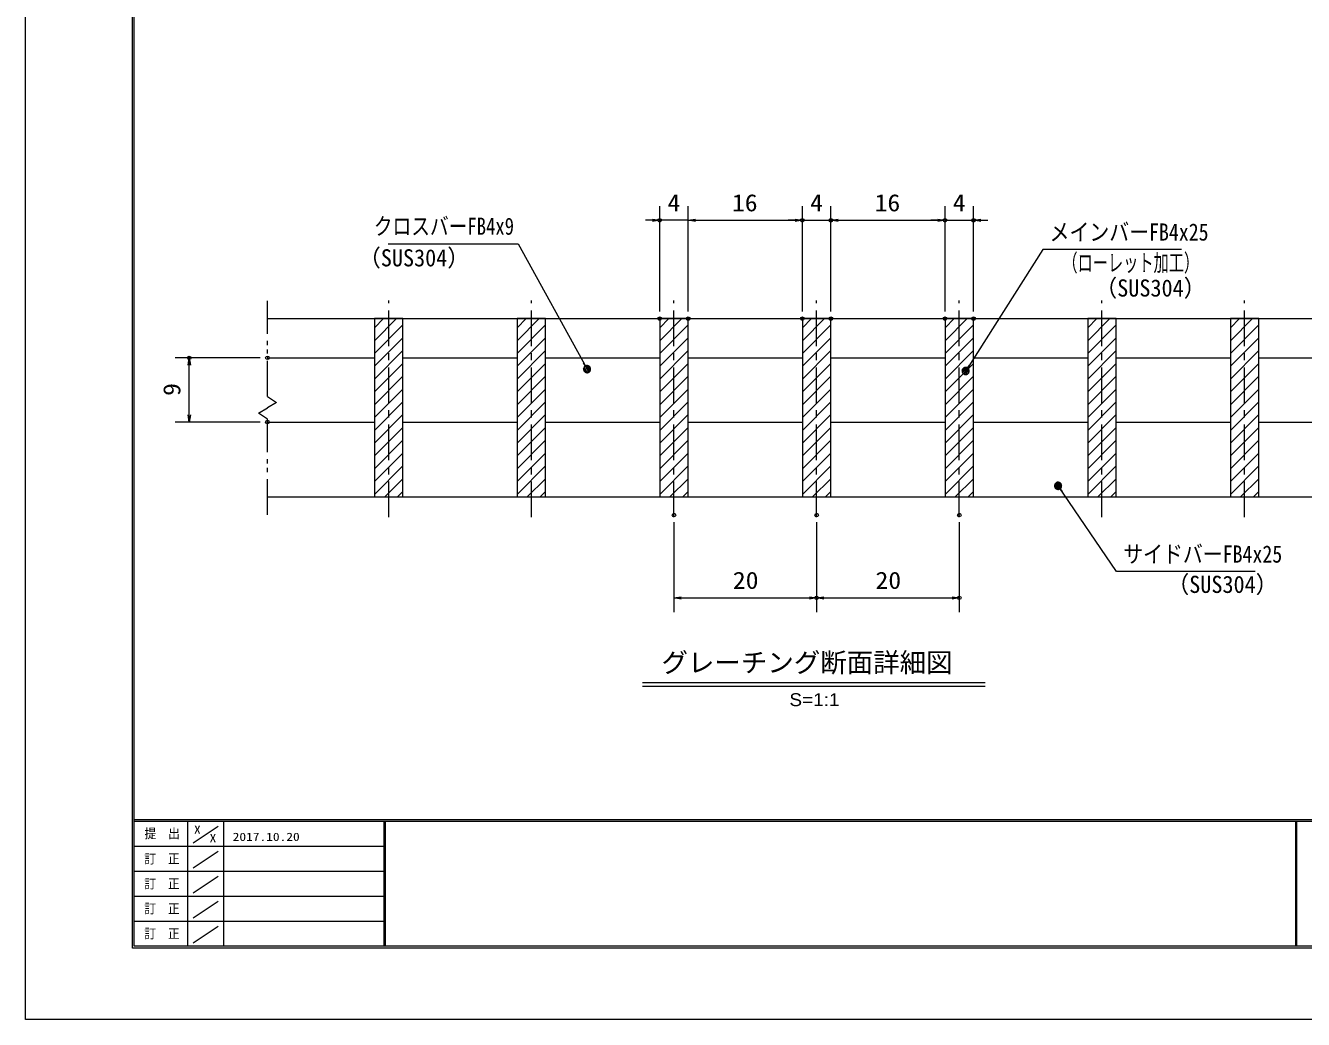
# Model space of a CAD drawing. Units: millimetres, scale not verified, with parts at other scales. Extents: x -1050 to 1050, y -742 to 742.
# Drawn here: x -1050 to -154, y -742 to -46 of the extents above; entities that cross this region are included whole.
import ezdxf
from ezdxf.enums import TextEntityAlignment as Align

# ---------------------------------------------------------------- set-up
doc = ezdxf.new("R2010")
doc.units = ezdxf.units.MM
doc.header["$LTSCALE"] = 5
doc.header["$PDMODE"] = 32
doc.header["$PDSIZE"] = 2.5
doc.linetypes.add('CHAIN1', pattern=[8, 5, -1, 1, -1])
doc.linetypes.add('DOUBLE_CHAIN1', pattern=[8.8, 5, -1, 0.6, -0.6, 0.6, -1])
for name, color, linetype, lineweight in [('0-0_7-図\u3000枠', 4, 'Continuous', 9), ('0-1_寸法注釈', 2, 'Continuous', 9), ('0-2_蓋', 5, 'Continuous', 9), ('0-3_0', 2, 'Continuous', 9), ('0-4_DEFPOINTS', 134, 'Continuous', 9), ('0-5_ハッチング', 4, 'Continuous', 9), ('0-6_想像線', 134, 'DOUBLE_CHAIN1', 9), ('0-7_中心線', 6, 'CHAIN1', 9)]:
    doc.layers.add(name, color=color, linetype=linetype, lineweight=lineweight)
doc.styles.add('HG丸ｺﾞｼｯｸM-PRO', font='')
doc.styles.add('ＭＳ ゴシック', font='')
doc.styles.get('HG丸ｺﾞｼｯｸM-PRO').set_extended_font_data('HG丸ｺﾞｼｯｸM-PRO')
doc.styles.get('ＭＳ ゴシック').set_extended_font_data('MS Gothic')

# ---------------------------------------------------------------- blocks, each defined once
blk = doc.blocks.new('_OPEN')
at = {"layer": '0-3_0'}
blk.add_line((0, 0), (-5, 0), dxfattribs=at)
blk.add_lwpolyline([(-5, 0.833), (0, 0), (-5, -0.833)], dxfattribs=at)
blk = doc.blocks.new('_Dot')
at = {"layer": '0-3_0'}
for p, q in [((-2.5, 0), (-5, 0)), ((2.445, 0.5), (-2.445, 0.5)), ((1.997, 1.5), (-1.997, 1.5)), ((2.289, -0.995), (-2.289, -0.995)), ((1.499, -1.995), (-1.499, -1.995))]:
    blk.add_line(p, q, dxfattribs=at)
for points in [[(2.5, 0), (2.48, 0.313), (2.421, 0.622), (2.324, 0.92), (2.191, 1.204), (2.023, 1.469), (1.822, 1.711), (1.594, 1.926), (1.34, 2.111), (1.064, 2.262), (0.773, 2.378), (0.468, 2.456), (0.157, 2.495), (-0.157, 2.495), (-0.468, 2.456), (-0.773, 2.378), (-1.064, 2.262), (-1.34, 2.111), (-1.594, 1.926), (-1.822, 1.711), (-2.023, 1.469), (-2.191, 1.204), (-2.324, 0.92), (-2.421, 0.622), (-2.48, 0.313), (-2.5, 0), (0, 0)], [(-2.5, 0), (-2.48, -0.313), (-2.421, -0.622), (-2.324, -0.92), (-2.191, -1.204), (-2.023, -1.469), (-1.822, -1.711), (-1.594, -1.926), (-1.34, -2.111), (-1.064, -2.262), (-0.773, -2.378), (-0.468, -2.456), (-0.157, -2.495), (0.157, -2.495), (0.468, -2.456), (0.773, -2.378), (1.064, -2.262), (1.34, -2.111), (1.594, -1.926), (1.822, -1.711), (2.023, -1.469), (2.191, -1.204), (2.324, -0.92), (2.421, -0.622), (2.48, -0.313), (2.5, 0), (0, 0)]]:
    blk.add_lwpolyline(points, close=True, dxfattribs=at)

msp = doc.modelspace()

# ---------------------------------------------------------------- linework, layer by layer
at = {"layer": '0-0_7-図\u3000枠'}
for p, q in [((-975, -692.5), (-975, 692.5)), ((-973.75, -691.25), (-973.75, 691.25)), ((998.75, -602.5), (-973.75, -602.5)), ((998.75, -603.75), (-973.75, -603.75)), ((-936.25, -691.192), (-936.25, -603.75)), ((-932.5, -618.606), (-915, -606.924)), ((-911.25, -603.75), (-911.25, -691.192)), ((-798.75, -603.75), (-798.75, -691.192)), ((-798, -603.75), (-798, -691.192)), ((-159.5, -691.25), (-159.5, -603.75)), ((-158.75, -691.25), (-158.75, -603.75)), ((-798.75, -621.25), (-973.75, -621.25)), ((-932.5, -636.247), (-915, -624.565)), ((-798.75, -638.75), (-973.75, -638.75)), ((-932.5, -653.747), (-915, -642.065)), ((-798.75, -656.25), (-973.75, -656.25)), ((-932.5, -671.247), (-915, -659.565)), ((-798.75, -673.75), (-973.75, -673.75)), ((-932.5, -688.747), (-915, -677.065)), ((1000, -692.5), (-975, -692.5)), ((998.75, -691.25), (-973.75, -691.25))]:
    msp.add_line(p, q, dxfattribs=at)
at = {"layer": '0-1_寸法注釈'}
for p, q in [((-605.45, -246.308), (-605.45, -172.4)), ((-585.45, -246.308), (-585.45, -172.4)), ((-585.45, -246.308), (-585.45, -172.4)), ((-505.45, -246.308), (-505.45, -172.4)), ((-505.45, -246.308), (-505.45, -172.4)), ((-485.45, -246.308), (-485.45, -172.4)), ((-485.45, -246.308), (-485.45, -172.4)), ((-405.45, -246.308), (-405.45, -172.4)), ((-405.45, -246.308), (-405.45, -172.4)), ((-385.45, -246.308), (-385.45, -172.4)), ((-610.45, -182.4), (-615.45, -182.4)), ((-585.45, -182.4), (-605.45, -182.4)), ((-580.45, -182.4), (-510.45, -182.4)), ((-580.45, -182.4), (-575.45, -182.4)), ((-510.45, -182.4), (-515.45, -182.4)), ((-505.45, -182.4), (-485.45, -182.4)), ((-480.45, -182.4), (-475.45, -182.4)), ((-480.45, -182.4), (-410.45, -182.4)), ((-410.45, -182.4), (-415.45, -182.4)), ((-405.45, -182.4), (-385.45, -182.4)), ((-380.45, -182.4), (-375.45, -182.4)), ((-885.45, -278.808), (-945.2, -278.808)), ((-935.2, -318.808), (-935.2, -283.808)), ((-885.45, -323.808), (-945.2, -323.808)), ((-595.45, -394.01), (-595.45, -457.029)), ((-495.45, -394.01), (-495.45, -457.029)), ((-495.45, -394.01), (-495.45, -457.029)), ((-395.45, -394.01), (-395.45, -457.029)), ((-590.45, -447.029), (-500.45, -447.029)), ((-490.45, -447.029), (-400.45, -447.029)), ((-617.576, -506.327), (-377.371, -506.327)), ((-617.576, -508.827), (-377.371, -508.827))]:
    msp.add_line(p, q, dxfattribs=at)
for points in [[(-795.854, -198.845), (-704.681, -198.845), (-656.854, -285.865)], [(-239.764, -202.917), (-336.954, -202.917), (-390.465, -287.166)], [(-188.143, -428.617), (-285.333, -428.617), (-325.643, -369.297)]]:
    msp.add_lwpolyline(points, dxfattribs=at)
at = {"layer": '0-2_蓋'}
for p, q in [((-880.45, -251.308), (-110.45, -251.308)), ((-805.45, -251.308), (-785.45, -251.308)), ((-805.45, -251.308), (-805.45, -376.308)), ((-785.45, -376.308), (-785.45, -251.308)), ((-705.45, -251.308), (-685.45, -251.308)), ((-705.45, -251.308), (-705.45, -376.308)), ((-685.45, -376.308), (-685.45, -251.308)), ((-605.45, -251.308), (-585.45, -251.308)), ((-605.45, -251.308), (-605.45, -376.308)), ((-585.45, -376.308), (-585.45, -251.308)), ((-505.45, -251.308), (-485.45, -251.308)), ((-505.45, -251.308), (-505.45, -376.308)), ((-485.45, -376.308), (-485.45, -251.308)), ((-405.45, -251.308), (-385.45, -251.308)), ((-405.45, -251.308), (-405.45, -376.308)), ((-385.45, -376.308), (-385.45, -251.308)), ((-305.45, -251.308), (-285.45, -251.308)), ((-305.45, -251.308), (-305.45, -376.308)), ((-285.45, -376.308), (-285.45, -251.308)), ((-205.45, -251.308), (-185.45, -251.308)), ((-205.45, -251.308), (-205.45, -376.308)), ((-185.45, -376.308), (-185.45, -251.308)), ((-880.45, -278.808), (-805.45, -278.808)), ((-785.45, -278.808), (-705.45, -278.808)), ((-685.45, -278.808), (-605.45, -278.808)), ((-585.45, -278.808), (-505.45, -278.808)), ((-485.45, -278.808), (-405.45, -278.808)), ((-385.45, -278.808), (-305.45, -278.808)), ((-285.45, -278.808), (-205.45, -278.808)), ((-185.45, -278.808), (-110.45, -278.808)), ((-880.45, -323.808), (-805.45, -323.808)), ((-785.45, -323.808), (-705.45, -323.808)), ((-685.45, -323.808), (-605.45, -323.808)), ((-585.45, -323.808), (-505.45, -323.808)), ((-485.45, -323.808), (-405.45, -323.808)), ((-385.45, -323.808), (-305.45, -323.808)), ((-285.45, -323.808), (-205.45, -323.808)), ((-185.45, -323.808), (-110.45, -323.808)), ((-880.45, -376.308), (-110.45, -376.308)), ((-805.45, -376.308), (-785.45, -376.308)), ((-705.45, -376.308), (-685.45, -376.308)), ((-605.45, -376.308), (-585.45, -376.308)), ((-505.45, -376.308), (-485.45, -376.308)), ((-405.45, -376.308), (-385.45, -376.308)), ((-305.45, -376.308), (-285.45, -376.308)), ((-205.45, -376.308), (-185.45, -376.308))]:
    msp.add_line(p, q, dxfattribs=at)
at = {"layer": '0-4_DEFPOINTS'}
msp.add_lwpolyline([(-1050, -742.5), (-1050, 742.5), (1050, 742.5), (1050, -742.5)], close=True, dxfattribs=at)
for p in [(-605.45, -182.4), (-505.45, -182.4), (-485.45, -182.4), (-405.45, -182.4), (-385.45, -182.4), (-605.45, -251.308), (-585.45, -251.308), (-505.45, -251.308), (-485.45, -251.308), (-405.45, -251.308), (-385.45, -251.308), (-935.2, -278.808), (-880.45, -278.808), (-880.45, -323.808), (-595.45, -389.01), (-495.45, -389.01), (-395.45, -389.01), (-495.45, -447.029), (-395.45, -447.029)]:
    msp.add_point(p, dxfattribs=at)
at = {"layer": '0-5_ハッチング'}
for p, q in [((-805.45, -257.774), (-798.984, -251.308)), ((-805.45, -266.754), (-790.004, -251.308)), ((-805.45, -275.735), (-785.45, -255.735)), ((-705.45, -257.774), (-698.984, -251.308)), ((-705.45, -266.754), (-690.004, -251.308)), ((-705.45, -275.735), (-685.45, -255.735)), ((-605.45, -257.774), (-598.984, -251.308)), ((-605.45, -266.754), (-590.004, -251.308)), ((-605.45, -275.735), (-585.45, -255.735)), ((-505.45, -257.774), (-498.984, -251.308)), ((-505.45, -266.754), (-490.004, -251.308)), ((-505.45, -275.735), (-485.45, -255.735)), ((-405.45, -257.774), (-398.984, -251.308)), ((-405.45, -266.754), (-390.004, -251.308)), ((-405.45, -275.735), (-385.45, -255.735)), ((-305.45, -257.774), (-298.984, -251.308)), ((-305.45, -266.754), (-290.004, -251.308)), ((-305.45, -275.735), (-285.45, -255.735)), ((-205.45, -257.774), (-198.984, -251.308)), ((-205.45, -266.754), (-190.004, -251.308)), ((-205.45, -275.735), (-185.45, -255.735)), ((-805.45, -284.715), (-785.45, -264.715)), ((-705.45, -284.715), (-685.45, -264.715)), ((-605.45, -284.715), (-585.45, -264.715)), ((-505.45, -284.715), (-485.45, -264.715)), ((-405.45, -284.715), (-385.45, -264.715)), ((-305.45, -284.715), (-285.45, -264.715)), ((-205.45, -284.715), (-185.45, -264.715)), ((-805.45, -293.695), (-785.45, -273.695)), ((-705.45, -293.695), (-685.45, -273.695)), ((-605.45, -293.695), (-585.45, -273.695)), ((-505.45, -293.695), (-485.45, -273.695)), ((-405.45, -293.695), (-385.45, -273.695)), ((-305.45, -293.695), (-285.45, -273.695)), ((-205.45, -293.695), (-185.45, -273.695)), ((-805.45, -302.676), (-785.45, -282.676)), ((-705.45, -302.676), (-685.45, -282.676)), ((-605.45, -302.676), (-585.45, -282.676)), ((-505.45, -302.676), (-485.45, -282.676)), ((-405.45, -302.676), (-385.45, -282.676)), ((-305.45, -302.676), (-285.45, -282.676)), ((-205.45, -302.676), (-185.45, -282.676)), ((-805.45, -311.656), (-785.45, -291.656)), ((-705.45, -311.656), (-685.45, -291.656)), ((-605.45, -311.656), (-585.45, -291.656)), ((-505.45, -311.656), (-485.45, -291.656)), ((-405.45, -311.656), (-385.45, -291.656)), ((-305.45, -311.656), (-285.45, -291.656)), ((-205.45, -311.656), (-185.45, -291.656)), ((-805.45, -320.636), (-785.45, -300.636)), ((-705.45, -320.636), (-685.45, -300.636)), ((-605.45, -320.636), (-585.45, -300.636)), ((-505.45, -320.636), (-485.45, -300.636)), ((-405.45, -320.636), (-385.45, -300.636)), ((-305.45, -320.636), (-285.45, -300.636)), ((-205.45, -320.636), (-185.45, -300.636)), ((-805.45, -329.616), (-785.45, -309.616)), ((-705.45, -329.616), (-685.45, -309.616)), ((-605.45, -329.616), (-585.45, -309.616)), ((-505.45, -329.616), (-485.45, -309.616)), ((-405.45, -329.616), (-385.45, -309.616)), ((-305.45, -329.616), (-285.45, -309.616)), ((-205.45, -329.616), (-185.45, -309.616)), ((-805.45, -338.597), (-785.45, -318.597)), ((-705.45, -338.597), (-685.45, -318.597)), ((-605.45, -338.597), (-585.45, -318.597)), ((-505.45, -338.597), (-485.45, -318.597)), ((-405.45, -338.597), (-385.45, -318.597)), ((-305.45, -338.597), (-285.45, -318.597)), ((-205.45, -338.597), (-185.45, -318.597)), ((-805.45, -347.577), (-785.45, -327.577)), ((-705.45, -347.577), (-685.45, -327.577)), ((-605.45, -347.577), (-585.45, -327.577)), ((-505.45, -347.577), (-485.45, -327.577)), ((-405.45, -347.577), (-385.45, -327.577)), ((-305.45, -347.577), (-285.45, -327.577)), ((-205.45, -347.577), (-185.45, -327.577)), ((-805.45, -356.557), (-785.45, -336.557)), ((-705.45, -356.557), (-685.45, -336.557)), ((-605.45, -356.557), (-585.45, -336.557)), ((-505.45, -356.557), (-485.45, -336.557)), ((-405.45, -356.557), (-385.45, -336.557)), ((-305.45, -356.557), (-285.45, -336.557)), ((-205.45, -356.557), (-185.45, -336.557)), ((-805.45, -365.537), (-785.45, -345.537)), ((-705.45, -365.537), (-685.45, -345.537)), ((-605.45, -365.537), (-585.45, -345.537)), ((-505.45, -365.537), (-485.45, -345.537)), ((-405.45, -365.537), (-385.45, -345.537)), ((-305.45, -365.537), (-285.45, -345.537)), ((-205.45, -365.537), (-185.45, -345.537)), ((-805.45, -374.518), (-785.45, -354.518)), ((-705.45, -374.518), (-685.45, -354.518)), ((-605.45, -374.518), (-585.45, -354.518)), ((-505.45, -374.518), (-485.45, -354.518)), ((-405.45, -374.518), (-385.45, -354.518)), ((-305.45, -374.518), (-285.45, -354.518)), ((-205.45, -374.518), (-185.45, -354.518)), ((-798.261, -376.308), (-785.45, -363.498)), ((-698.261, -376.308), (-685.45, -363.498)), ((-598.261, -376.308), (-585.45, -363.498)), ((-498.261, -376.308), (-485.45, -363.498)), ((-398.261, -376.308), (-385.45, -363.498)), ((-298.261, -376.308), (-285.45, -363.498)), ((-198.261, -376.308), (-185.45, -363.498)), ((-789.28, -376.308), (-785.45, -372.478)), ((-689.28, -376.308), (-685.45, -372.478)), ((-589.28, -376.308), (-585.45, -372.478)), ((-489.28, -376.308), (-485.45, -372.478)), ((-389.28, -376.308), (-385.45, -372.478)), ((-289.28, -376.308), (-285.45, -372.478)), ((-189.28, -376.308), (-185.45, -372.478))]:
    msp.add_line(p, q, dxfattribs=at)
for points in [[(-785.45, -251.308), (-805.45, -251.308), (-805.45, -376.308), (-785.45, -376.308)], [(-685.45, -251.308), (-705.45, -251.308), (-705.45, -376.308), (-685.45, -376.308)], [(-585.45, -251.308), (-605.45, -251.308), (-605.45, -376.308), (-585.45, -376.308)], [(-485.45, -251.308), (-505.45, -251.308), (-505.45, -376.308), (-485.45, -376.308)], [(-385.45, -251.308), (-405.45, -251.308), (-405.45, -376.308), (-385.45, -376.308)], [(-285.45, -251.308), (-305.45, -251.308), (-305.45, -376.308), (-285.45, -376.308)], [(-185.45, -251.308), (-205.45, -251.308), (-205.45, -376.308), (-185.45, -376.308)]]:
    msp.add_lwpolyline(points, close=True, dxfattribs=at)
at = {"layer": '0-6_想像線'}
for p, q in [((-880.45, -305.859), (-880.45, -238.808)), ((-880.45, -305.859), (-874.157, -310.072)), ((-874.157, -310.072), (-880.45, -313.808)), ((-886.743, -317.545), (-880.45, -313.808)), ((-880.45, -321.757), (-886.743, -317.545)), ((-880.45, -388.808), (-880.45, -321.757))]:
    msp.add_line(p, q, dxfattribs=at)
at = {"layer": '0-7_中心線'}
for p, q in [((-795.45, -390.535), (-795.45, -238.606)), ((-695.45, -390.535), (-695.45, -238.606)), ((-595.45, -390.535), (-595.45, -238.606)), ((-495.45, -390.535), (-495.45, -238.606)), ((-395.45, -390.535), (-395.45, -238.606)), ((-295.45, -390.535), (-295.45, -238.606)), ((-195.45, -390.535), (-195.45, -238.606))]:
    msp.add_line(p, q, dxfattribs=at)

# ---------------------------------------------------------------- block references
at = {"layer": '0-1_寸法注釈'}
for p in [(-605.45, -182.4), (-505.45, -182.4), (-505.45, -182.4), (-405.45, -182.4), (-405.45, -182.4), (-495.45, -447.029), (-395.45, -447.029)]:
    msp.add_blockref('_OPEN', p, dxfattribs=at)
for name, p, rotation in [('_OPEN', (-585.45, -182.4), 180), ('_OPEN', (-585.45, -182.4), 180), ('_OPEN', (-485.45, -182.4), 180), ('_OPEN', (-485.45, -182.4), 180), ('_OPEN', (-385.45, -182.4), 180), ('_OPEN', (-935.2, -278.808), 90), ('_Dot', (-656.364, -286.737), 299.29723), ('_Dot', (-391.009, -288.006), 237.09638), ('_OPEN', (-935.2, -323.808), 270), ('_Dot', (-326.215, -368.477), 124.85308), ('_OPEN', (-595.45, -447.029), 180), ('_OPEN', (-495.45, -447.029), 180)]:
    msp.add_blockref(name, p, dxfattribs=dict(at, rotation=rotation))

# ---------------------------------------------------------------- texts
at = {"layer": '0-0_7-図\u3000枠', "color": 5, "style": 'ＭＳ ゴシック'}
for s, height, width, p in [('提\u3000出', 6.745, 0.9, (-966.593, -617.56)), ('X', 5.755, 1.2, (-931.902, -614.076)), ('X', 5.755, 1.2, (-920.995, -620.022)), ('2017.10.20', 5.755, 1.2, (-904.801, -619.113)), ('訂\u3000正', 6.745, 0.9, (-966.76, -635.201)), ('訂\u3000正', 6.745, 0.9, (-966.76, -652.701)), ('訂\u3000正', 6.745, 0.9, (-966.76, -670.201)), ('訂\u3000正', 6.745, 0.9, (-966.76, -687.701))]:
    msp.add_text(s, height=height, dxfattribs=dict(at, width=width)).set_placement(p, align=Align.BOTTOM_LEFT)
at = {"layer": '0-1_寸法注釈', "color": 7}
for s, height, style, width, p in [('4', 12.02, 'ＭＳ ゴシック', 1.1, (-600.035, -179.713)), ('16', 12.02, 'ＭＳ ゴシック', 1.1, (-554.838, -179.713)), ('4', 12.02, 'ＭＳ ゴシック', 1.1, (-500.035, -179.713)), ('16', 12.02, 'ＭＳ ゴシック', 1.1, (-454.838, -179.713)), ('4', 12.02, 'ＭＳ ゴシック', 1.1, (-400.035, -179.713)), ('クロスバーFB4x9', 12.02, 'ＭＳ ゴシック', 0.8, (-805.875, -196.158)), ('メインバーFB4x25', 12.03, 'ＭＳ ゴシック', 0.85, (-332.177, -200.23)), ('（SUS304）', 12.02, 'ＭＳ ゴシック', 0.95, (-816.542, -218.301)), ('（ローレット加工）', 12.02, 'ＭＳ ゴシック', 0.65, (-323.177, -221.785)), ('（SUS304）', 12.02, 'ＭＳ ゴシック', 0.95, (-300.33, -239.449)), ('サイドバーFB4x25', 12.03, 'ＭＳ ゴシック', 0.85, (-280.556, -425.93)), ('20', 12.02, 'ＭＳ ゴシック', 1.1, (-554.183, -444.342)), ('20', 12.02, 'ＭＳ ゴシック', 1.1, (-454.183, -444.342)), ('（SUS304）', 12.02, 'ＭＳ ゴシック', 0.95, (-249.847, -447.174)), ('S=1:1', 9.054, 'HG丸ｺﾞｼｯｸM-PRO', 1.1, (-514.549, -525.628))]:
    msp.add_text(s, height=height, dxfattribs=dict(at, style=style, width=width)).set_placement(p, align=Align.BOTTOM_LEFT)
at = {"layer": '0-1_寸法注釈', "color": 7, "style": 'ＭＳ ゴシック', "width": 1.1}
msp.add_text('9', height=12.02, rotation=90, dxfattribs=at).set_placement((-937.887, -305.457), align=Align.BOTTOM_LEFT)
at = {"layer": '0-1_寸法注釈', "color": 7, "style": 'HG丸ｺﾞｼｯｸM-PRO'}
msp.add_text('グレーチング断面詳細図', height=13.6, dxfattribs=at).set_placement((-604.214, -503.216), align=Align.BOTTOM_LEFT)

doc.saveas('drawing.dxf')
